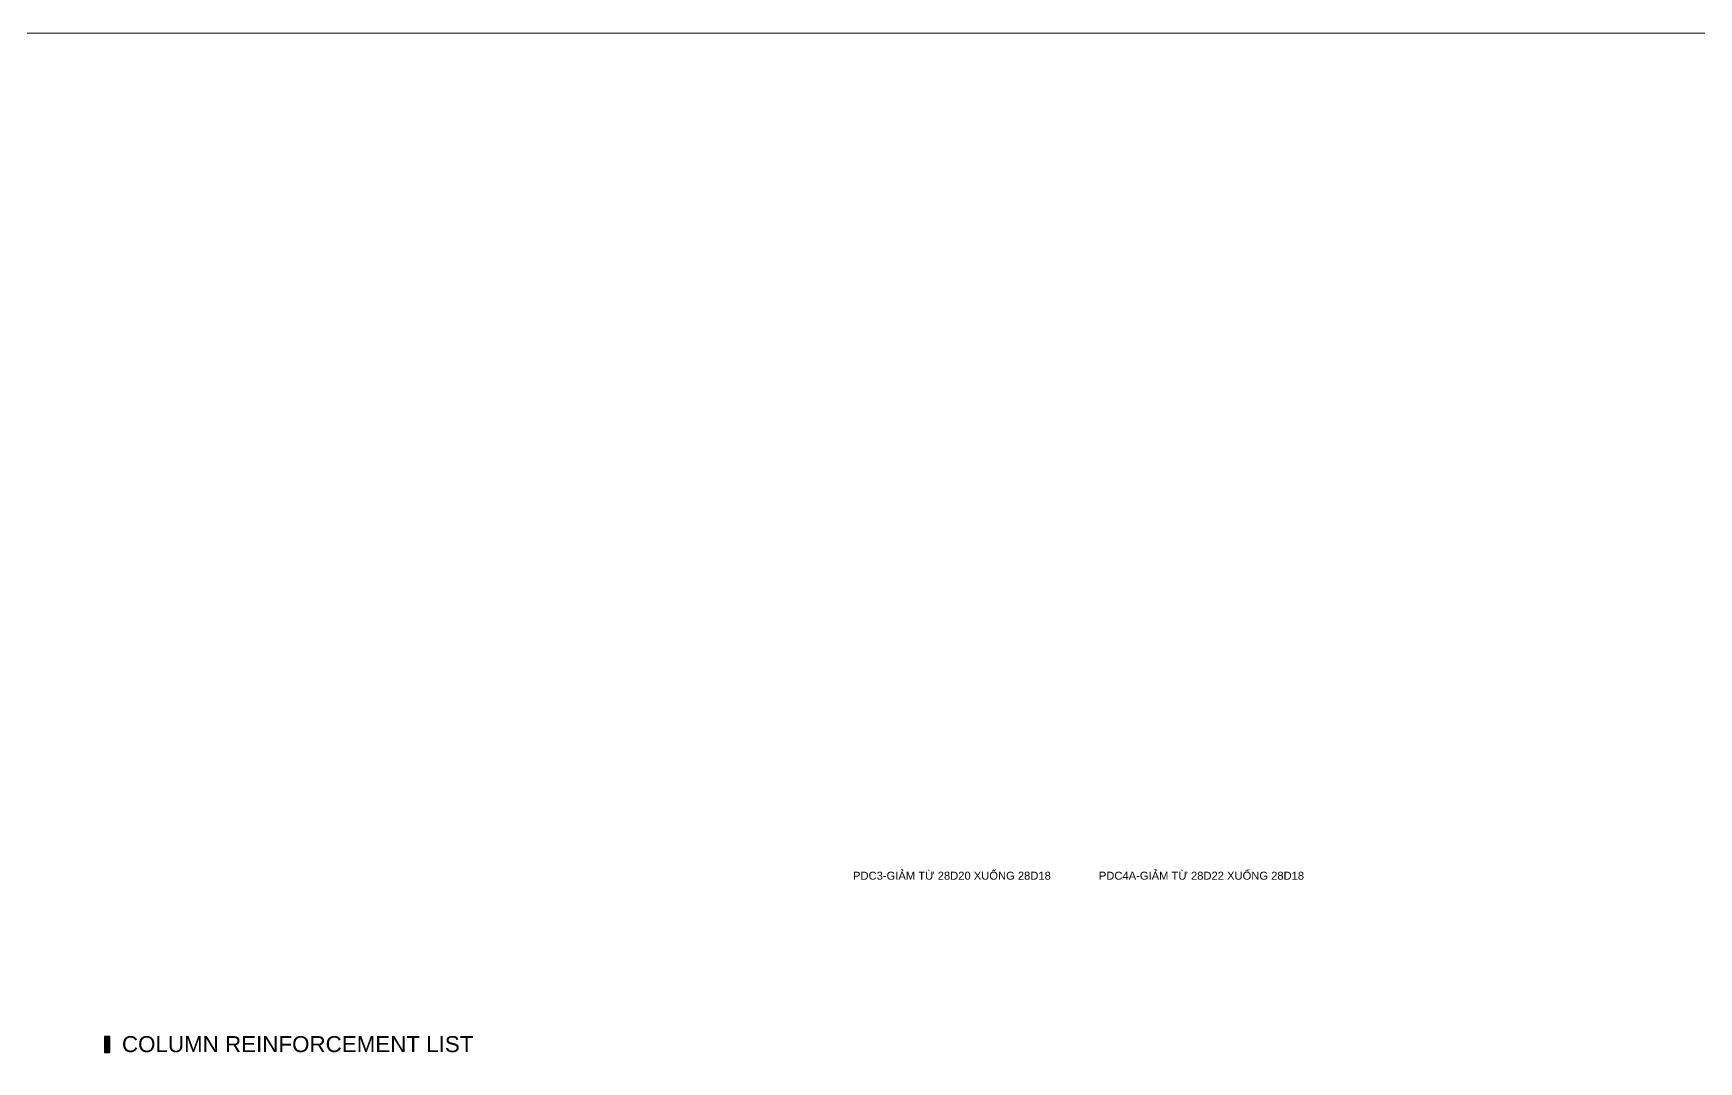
# Model space of a CAD drawing. Header units: millimetres. Extents: x 49323 to 598907, y -6102 to 181761.
# Drawn here: x 568359 to 583967, y 165016 to 174656 of the extents above; entities that cross this region are included whole.
import ezdxf
from ezdxf.enums import TextEntityAlignment as Align

# ---------------------------------------------------------------- set-up
doc = ezdxf.new("R2010")
doc.units = ezdxf.units.MM
doc.layers.add('NDC_S_DIM', color=1, linetype='Continuous', lineweight=15)
doc.layers.add('TIT1', color=3, linetype='Continuous')
doc.layers.add('TXT', color=3, linetype='Continuous')
doc.styles.add('ARIAL', font='arial.ttf', dxfattribs={"width": 0.8})
doc.styles.add('NDC_ARIAL', font='arial.ttf', dxfattribs={"width": 0.85})

msp = doc.modelspace()

# ---------------------------------------------------------------- hatches: boundary and pattern name
at = {"layer": 'TXT'}
msp.add_hatch(color=7, dxfattribs=at).paths.add_polyline_path([(569077, 165103.2), (569077, 165253.2), (569027, 165253.2), (569027, 165103.2)])

# ---------------------------------------------------------------- linework, layer by layer
at = {"layer": 'NDC_S_DIM', "ltscale": 40}
msp.add_lwpolyline([(547235.7, 174655.9), (598907.4, 174655.9), (598907.4, 14162.2), (547235.7, 14162.2)], close=True, dxfattribs=at)
at = {"layer": 'TXT', "color": 7}
msp.add_lwpolyline([(569077, 165103.2), (569077, 165253.2), (569027, 165253.2), (569027, 165103.2)], close=True, dxfattribs=at)
msp.add_lwpolyline([(569077, 165103.2), (569077, 165253.2), (569027, 165253.2), (569027, 165103.2)], close=True, dxfattribs=at)

# ---------------------------------------------------------------- texts
at = {"layer": 'TIT1', "color": 2, "style": 'NDC_ARIAL'}
for s, p in [('PDC3-GIẢM TỪ 28D20 XUỐNG 28D18 ', (576982.7, 166770)), ('PDC4A-GIẢM TỪ 28D22 XUỐNG 28D18 ', (579321.4, 166770))]:
    msp.add_text(s, height=75, dxfattribs=at).set_placement(p, align=Align.MIDDLE)
at = {"layer": 'TXT', "color": 3, "style": 'ARIAL'}
msp.add_text('COLUMN REINFORCEMENT LIST', height=150, dxfattribs=at).set_placement((569189.2, 165105.6))

doc.saveas('drawing.dxf')
